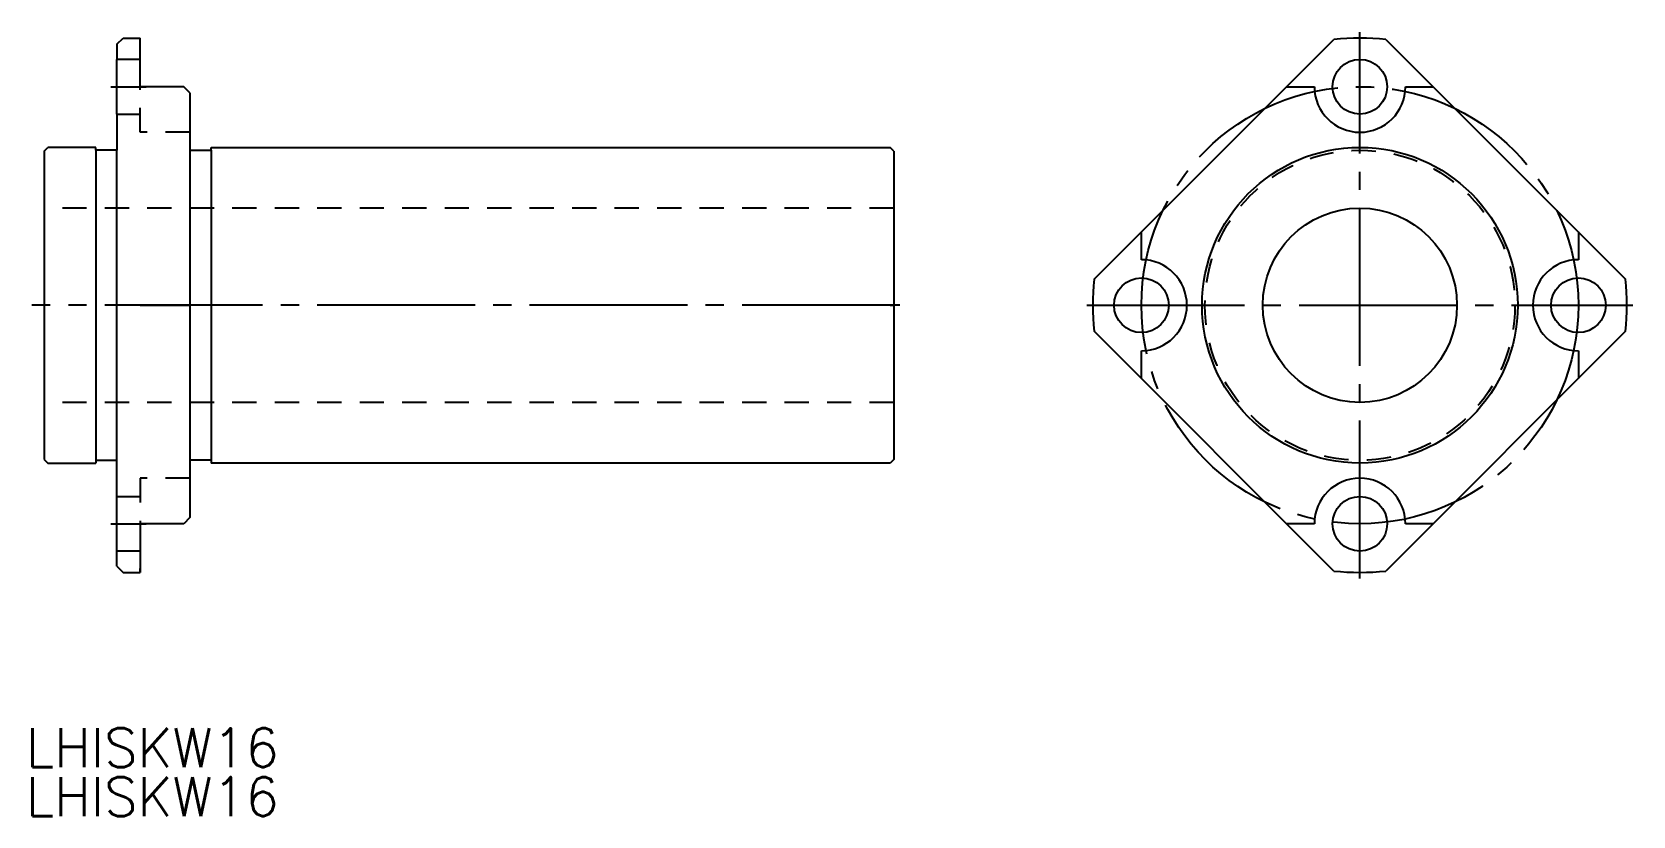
# Model space of a CAD drawing. Extents: x 251 to 383, y 471 to 535.
import ezdxf

# ---------------------------------------------------------------- set-up
doc = ezdxf.new("R2010")
doc.units = 0
doc.linetypes.add('CENTER', pattern=[17.5, 13, -1.5, 1.5, -1.5])
doc.linetypes.add('DASHED', pattern=[3.5, 2, -1.5])
doc.layers.get('0').update_dxf_attribs({"linetype": 'CONTINUOUS'})
doc.layers.add('CENTER', color=1, linetype='CENTER')
doc.styles.get("Standard").update_dxf_attribs({"font": 'txt.shx', "bigfont": '@extfont2.shx'})

msp = doc.modelspace()

# ---------------------------------------------------------------- linework, layer by layer
at = {"color": 7, "linetype": 'CONTINUOUS'}
for p, q in [((258.44, 534.45), (258.94, 534.95)), ((258.44, 534.45), (258.44, 533.2)), ((258.94, 534.95), (260.34, 534.95)), ((260.34, 530.95), (260.34, 534.95)), ((338.94, 515.1), (358.69, 534.85)), ((362.99, 534.85), (382.73, 515.1)), ((258.44, 528.7), (258.44, 533.2)), ((263.94, 530.95), (260.34, 530.95)), ((264.44, 530.45), (263.94, 530.95)), ((264.44, 530.45), (264.44, 495.46)), ((354.8, 530.95), (357.09, 530.95)), ((364.59, 530.95), (366.88, 530.95)), ((258.44, 528.7), (258.44, 526.75)), ((258.44, 526.75), (258.44, 525.73)), ((252.44, 525.65), (252.74, 525.95)), ((252.44, 525.65), (252.44, 500.25)), ((256.69, 525.95), (252.74, 525.95)), ((256.69, 525.73), (256.69, 525.95)), ((256.69, 525.73), (256.69, 499.95)), ((258.44, 525.73), (256.69, 525.73)), ((258.44, 491.45), (258.44, 525.73)), ((264.44, 525.73), (266.19, 525.73)), ((266.19, 525.95), (322.14, 525.95)), ((266.19, 525.73), (266.19, 525.95)), ((266.19, 525.73), (266.19, 499.95)), ((322.44, 525.65), (322.14, 525.95)), ((322.44, 525.65), (322.44, 500.25)), ((342.84, 516.7), (342.84, 519)), ((378.84, 519), (378.84, 516.7)), ((260.34, 512.95), (264.44, 512.95)), ((322.14, 512.95), (322.44, 512.95)), ((358.69, 491.06), (338.94, 510.81)), ((382.73, 510.81), (362.99, 491.06)), ((342.84, 506.91), (342.84, 509.2)), ((378.84, 509.2), (378.84, 506.91)), ((252.44, 500.25), (252.74, 499.95)), ((252.74, 499.95), (256.69, 499.95)), ((256.69, 500.18), (258.44, 500.18)), ((266.19, 500.18), (264.44, 500.18)), ((322.14, 499.95), (266.19, 499.95)), ((322.44, 500.25), (322.14, 499.95)), ((263.94, 494.95), (260.34, 494.95)), ((260.34, 494.95), (260.34, 490.95)), ((264.44, 495.46), (263.94, 494.95)), ((357.09, 494.95), (354.8, 494.95)), ((366.88, 494.95), (364.59, 494.95)), ((258.44, 491.45), (258.94, 490.95)), ((258.94, 490.95), (260.34, 490.95)), ((260.34, 490.95), (260.34, 491.28))]:
    msp.add_line(p, q, dxfattribs=at)
at = {"color": 3, "linetype": 'DASHED'}
for p, q in [((260.34, 533.2), (258.44, 533.2)), ((260.34, 527.2), (260.34, 530.95)), ((258.44, 528.7), (260.34, 528.7)), ((264.44, 527.2), (260.34, 527.2)), ((322.44, 520.95), (252.44, 520.95)), ((322.44, 504.95), (252.44, 504.95)), ((264.44, 498.7), (260.34, 498.7)), ((260.34, 498.7), (260.34, 494.95)), ((258.44, 497.2), (260.34, 497.2)), ((260.34, 492.7), (258.44, 492.7))]:
    msp.add_line(p, q, dxfattribs=at)
at = {"color": 7, "linetype": 'CONTINUOUS'}
for centre, radius in [((360.84, 530.95), 2.25), ((360.84, 512.95), 13), ((360.84, 512.95), 8), ((342.84, 512.95), 2.25), ((378.84, 512.95), 2.25), ((360.84, 494.95), 2.25)]:
    msp.add_circle(centre, radius, dxfattribs=at)
at = {"color": 3, "linetype": 'DASHED'}
msp.add_circle((360.84, 512.95), 12.77, dxfattribs=at)
at = {"color": 7, "linetype": 'CONTINUOUS'}
for centre, radius, start, end in [((360.84, 512.95), 22, 84.4006, 95.5994), ((360.84, 530.95), 3.75, 180, 0), ((342.84, 512.95), 3.75, 270, 90), ((378.84, 512.95), 3.75, 90, 270), ((360.84, 512.95), 22, 174.4006, 185.5994), ((360.84, 512.95), 22, 354.4006, 5.5994), ((360.84, 494.95), 3.75, 0, 180), ((360.84, 512.95), 22, 264.4006, 275.5994)]:
    msp.add_arc(centre, radius, start, end, dxfattribs=at)
at = {"layer": 'CENTER', "color": 1, "linetype": 'CENTER'}
for p, q in [((360.84, 490.45), (360.84, 535.45)), ((257.94, 530.95), (260.84, 530.95)), ((322.94, 512.95), (251.44, 512.95)), ((338.34, 512.95), (383.34, 512.95)), ((257.94, 494.95), (260.84, 494.95))]:
    msp.add_line(p, q, dxfattribs=at)
msp.add_circle((360.84, 512.95), 18, dxfattribs=at)

# ---------------------------------------------------------------- texts
at = {"color": 7, "linetype": 'CONTINUOUS'}
for p in [(250.94, 474.91), (250.94, 470.88)]:
    msp.add_text('LHISKW16', height=3.2, dxfattribs=at).set_placement(p)

doc.saveas('drawing.dxf')
